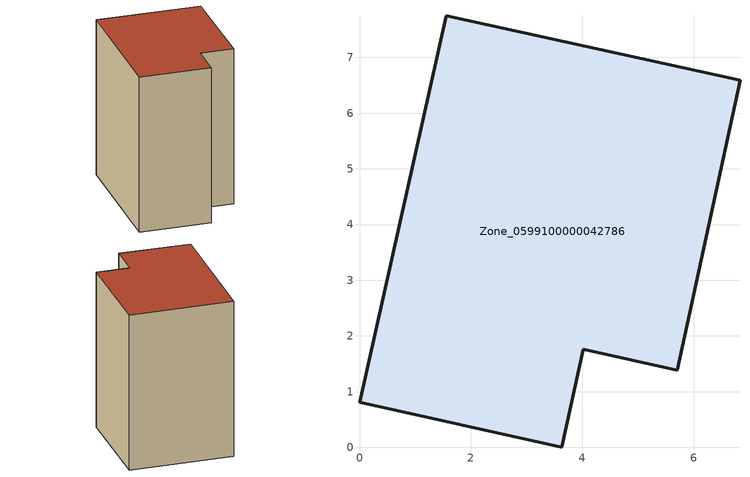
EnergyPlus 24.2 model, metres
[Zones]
Zone_0599100000042786
 floor ground (C_G): 0,0.81 1.56,7.75 6.83,6.59 5.7,1.38 4.02,1.76 3.63,0 z0
 wall outside (C_F): 1.56,7.75 0,0.81 3.63,0 4.02,1.76 5.7,1.38 6.83,6.59 1.56,7.75 z0:8.4
 roof outside (C_R): 6.83,6.59 1.56,7.75 0,0.81 3.63,0 4.02,1.76 5.7,1.38 z8.4
[BUILDING]
Pand.0599100000042786: North Axis=0; Terrain=City; Loads Convergence Tolerance Value=0.04; Temperature Convergence Tolerance Value=0.4; Solar Distribution=FullExterior; Maximum Number of Warmup Days=25; Minimum Number of Warmup Days=1
[Site:Location]
Rotterdam.The.Hague.AP_ZH_NLD Design_Conditions: Latitude=51.96; Longitude=4.45; Time Zone=1; Elevation=-4.5
[SITE:GROUNDTEMPERATURE:BUILDINGSURFACE]
18, 18, 18, 18, 18, 18, 18, 18, 18, 18, 18, 18
[MATERIAL] Thermal Absorptance=0.9; Solar Absorptance=0.7; Visible Absorptance=0.7
Name | Roughness | Thickness | Conductivity | Density | Specific Heat
G.TI.1975-1991 | MediumSmooth | 0.15 | 0.288461 | 540 | 1210
F.TI.1975-1991 | Rough | 0.3 | 0.230769 | 1920 | 840
R.TI.1975-1991 | MediumRough | 0.2 | 0.153846 | 1500 | 1000
[CONSTRUCTION]
C_G: G.TI.1975-1991
C_F: F.TI.1975-1991
C_R: R.TI.1975-1991
[ZONE]
Zone_0599100000042786: Type=1; Multiplier=1; Ceiling Height=Autocalculate; Volume=Autocalculate; Floor Area=autocalculate; Part of Total Floor Area=Yes
[ZONEINFILTRATION:DESIGNFLOWRATE]
Infil_Zone_0599100000042786: Zone or ZoneList or Space or SpaceList=Zone_0599100000042786; Schedule=AlwaysOn; Design Flow Rate Calculation Method=Flow/Area; Flow Rate per Floor Area=0.003; Constant Term Coefficient=1; Temperature Term Coefficient=0; Velocity Term Coefficient=0; Velocity Squared Term Coefficient=0
[HVACTEMPLATE:ZONE:IDEALLOADSAIRSYSTEM]
Zone_0599100000042786: Maximum Heating Supply Air Temperature=50; Minimum Cooling Supply Air Temperature=13; Maximum Heating Supply Air Humidity Ratio=0.0156; Minimum Cooling Supply Air Humidity Ratio=0.0077; Heating Limit=NoLimit; Cooling Limit=NoLimit; Dehumidification Control Type=ConstantSensibleHeatRatio; Cooling Sensible Heat Ratio=0.7; Dehumidification Setpoint=60; Humidification Control Type=None; Humidification Setpoint=30; Outdoor Air Method=None; Outdoor Air Flow Rate per Person=0.00944; Outdoor Air Flow Rate per Zone Floor Area=0; Outdoor Air Flow Rate per Zone=0; Demand Controlled Ventilation Type=None; Outdoor Air Economizer Type=NoEconomizer; Heat Recovery Type=None; Sensible Heat Recovery Effectiveness=0.7; Latent Heat Recovery Effectiveness=0.65
[ZONECONTROL:THERMOSTAT]
ThermostatControl_Zone_0599100000042786: Zone or ZoneList=Zone_0599100000042786; Control Type Schedule=DualSetpointControlType; Control 1=Thermostat_Zone_0599100000042786; Temperature Difference Between Cutout And Setpoint=0
[THERMOSTATSETPOINT:DUALSETPOINT]
Thermostat_Zone_0599100000042786: Heating Setpoint Temperature Schedule=HeatingSetpoint_Zone_0599100000042786; Cooling Setpoint Temperature Schedule=CoolingSetpoint_Zone_0599100000042786
[SCHEDULE:COMPACT]
HeatingSetpoint_Zone_0599100000042786: Through: 12/31, For: AllDays, Until: 24:00, 21
CoolingSetpoint_Zone_0599100000042786: Through: 12/31, For: AllDays, Until: 24:00, 24
DualSetpointControlType: Through: 12/31, For: AllDays, Until: 24:00, 4
AlwaysOn: Through: 12/31, For: AllDays, Until: 24:00, 1
